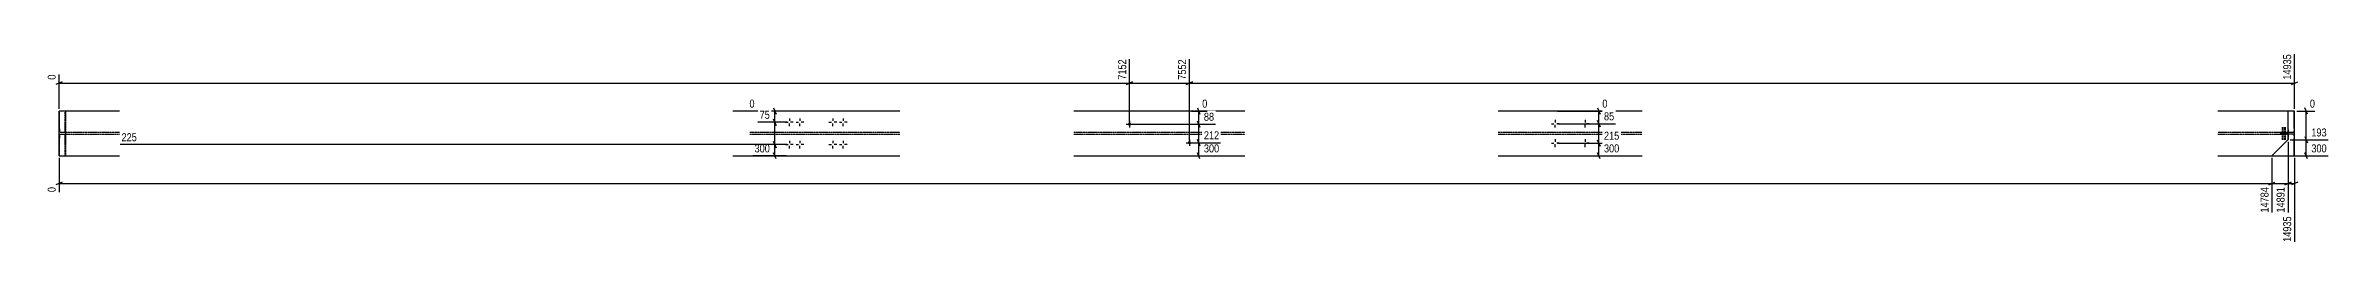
# Model space of a CAD drawing. Header units: millimetres. Extents: x 31 to 40411, y 31 to 1736.
# Drawn here: x 25161 to 40411, y 31 to 1310 of the extents above; entities that cross this region are included whole.
import ezdxf

# ---------------------------------------------------------------- set-up
doc = ezdxf.new("R2010")
doc.units = ezdxf.units.MM
doc.linetypes.add('DXK_LINE_DOT2', pattern=[3.9198, 1.9599, -1.9599])
doc.layers.add('MÅLSÆTNING', color=7, linetype='Continuous')
doc.layers.add('STÅL', color=7, linetype='Continuous')
doc.styles.add('Arial Narrow', font='ARIALN.TTF', dxfattribs={"height": 0.2})

msp = doc.modelspace()

# ---------------------------------------------------------------- hatches: boundary and pattern name
at = {"layer": 'STÅL', "linetype": 'Continuous'}
for points in [[(32413, 830, -1), (32391, 830, -1)], [(32813, 706, -1), (32791, 706, -1)]]:
    msp.add_hatch(color=3, dxfattribs=at).paths.add_polyline_path(points)

# ---------------------------------------------------------------- linework, layer by layer
at = {"layer": 'MÅLSÆTNING', "color": 7, "linetype": 'Continuous'}
for p, q in [((32402, 844), (32402, 1265)), ((32802, 720), (32802, 1265)), ((40186, 932), (40186, 1299)), ((25272, 1113), (25230, 1096)), ((25251, 932), (25251, 1162)), ((25251, 1104), (32402, 1104)), ((32381, 1096), (32423, 1113)), ((32823, 1113), (32781, 1096)), ((32781, 1096), (32823, 1113)), ((32802, 1104), (40186, 1104)), ((40165, 1096), (40207, 1113)), ((30116, 918), (29863, 918)), ((30024, 939), (30041, 897)), ((30033, 843), (30033, 918)), ((35261, 918), (35596, 918)), ((35529, 939), (35546, 897)), ((35538, 833), (35538, 918)), ((40200, 918), (40322, 918)), ((40272, 897), (40255, 939)), ((30041, 822), (30024, 864)), ((30024, 864), (30041, 822)), ((35261, 833), (35650, 833)), ((35261, 833), (35650, 833)), ((35546, 812), (35529, 854)), ((35538, 703), (35538, 833)), ((30116, 693), (25658, 693)), ((30108, 618), (29886, 618)), ((30024, 714), (30041, 672)), ((30041, 597), (30024, 639)), ((30033, 618), (30033, 693)), ((32816, 706), (33011, 706)), ((32816, 618), (33011, 618)), ((32856, 727), (32873, 685)), ((32873, 597), (32856, 639)), ((32865, 618), (32865, 706)), ((35261, 703), (35684, 703)), ((35261, 703), (35684, 703)), ((35261, 618), (35684, 618)), ((35546, 682), (35529, 724)), ((35529, 724), (35546, 682)), ((35546, 597), (35529, 639)), ((35538, 618), (35538, 703)), ((40048, 618), (40410, 618)), ((40142, 712), (40142, 238)), ((40156, 726), (40410, 726)), ((40255, 747), (40272, 705)), ((40272, 597), (40255, 639)), ((40264, 618), (40264, 726)), ((25251, 604), (25251, 375)), ((40186, 604), (40186, 42)), ((25272, 441), (25230, 424)), ((40013, 424), (40055, 441)), ((40034, 432), (40142, 432)), ((40121, 424), (40163, 441)), ((40163, 441), (40121, 424)), ((40142, 432), (40186, 432)), ((40207, 441), (40165, 424))]:
    msp.add_line(p, q, dxfattribs=at)
at = {"layer": 'STÅL', "color": 2, "linetype": 'Continuous'}
for p, q in [((25655, 918), (25251, 918)), ((25251, 618), (25251, 918)), ((30868, 918), (29752, 918)), ((33173, 918), (32031, 918)), ((35828, 918), (34866, 918)), ((40186, 918), (39674, 918)), ((40142, 726), (40142, 918)), ((40144, 802), (40144, 918)), ((40183, 802), (40183, 918)), ((40186, 618), (40186, 918)), ((40145, 791), (40144, 802)), ((40145, 783), (40145, 791)), ((40146, 777), (40145, 783)), ((40148, 775), (40146, 777)), ((40180, 775), (40148, 775)), ((40181, 777), (40180, 775)), ((40182, 783), (40181, 777)), ((40183, 791), (40182, 783)), ((40183, 802), (40183, 791)), ((25251, 618), (25655, 618)), ((29752, 618), (30868, 618)), ((32031, 618), (33173, 618)), ((34866, 618), (35828, 618)), ((39674, 618), (40034, 618)), ((40144, 728), (40034, 618)), ((40034, 618), (40186, 618)), ((40144, 735), (40145, 746)), ((40144, 735), (40144, 728)), ((40145, 754), (40146, 760)), ((40145, 746), (40145, 754)), ((40146, 760), (40148, 762)), ((40180, 762), (40148, 762)), ((40180, 762), (40181, 760)), ((40181, 760), (40182, 754)), ((40182, 754), (40183, 746)), ((40183, 746), (40183, 735)), ((40183, 618), (40183, 735))]:
    msp.add_line(p, q, dxfattribs=at)
at = {"layer": 'STÅL', "color": 7, "linetype": 'DXK_LINE_DOT2'}
for p, q in [((25253, 802), (25253, 918)), ((25292, 802), (25292, 918)), ((25295, 618), (25295, 918)), ((25253, 802), (25254, 791)), ((25254, 791), (25254, 783)), ((25254, 783), (25255, 777)), ((25255, 777), (25257, 775)), ((25655, 775), (25257, 775)), ((25289, 775), (25290, 777)), ((25290, 777), (25291, 783)), ((25291, 783), (25292, 791)), ((25292, 791), (25292, 802)), ((30868, 775), (29752, 775)), ((33173, 775), (32031, 775)), ((35828, 775), (34866, 775)), ((40148, 775), (39674, 775)), ((25254, 746), (25253, 735)), ((25253, 618), (25253, 735)), ((25255, 760), (25254, 754)), ((25254, 754), (25254, 746)), ((25257, 762), (25255, 760)), ((25257, 762), (25655, 762)), ((25290, 760), (25289, 762)), ((25291, 754), (25290, 760)), ((25292, 746), (25291, 754)), ((25292, 735), (25292, 746)), ((25292, 618), (25292, 735)), ((29752, 762), (30868, 762)), ((32031, 762), (33173, 762)), ((34866, 762), (35828, 762)), ((39674, 762), (40148, 762))]:
    msp.add_line(p, q, dxfattribs=at)
at = {"layer": 'STÅL', "color": 3, "linetype": 'Continuous'}
for p, q in [((30104, 843), (30121, 843)), ((30130, 869), (30130, 852)), ((30130, 817), (30130, 835)), ((30156, 843), (30138, 843)), ((30174, 843), (30191, 843)), ((30200, 869), (30200, 852)), ((30200, 817), (30200, 835)), ((30226, 843), (30208, 843)), ((30394, 843), (30411, 843)), ((30420, 869), (30420, 852)), ((30420, 817), (30420, 835)), ((30446, 843), (30428, 843)), ((30464, 843), (30481, 843)), ((30490, 869), (30490, 852)), ((30490, 817), (30490, 835)), ((30516, 843), (30498, 843)), ((32380, 830), (32424, 830)), ((32402, 852), (32402, 808)), ((35221, 833), (35238, 833)), ((35247, 859), (35247, 842)), ((35247, 807), (35247, 825)), ((35273, 833), (35256, 833)), ((35421, 833), (35438, 833)), ((35447, 859), (35447, 842)), ((35447, 807), (35447, 825)), ((35473, 833), (35456, 833)), ((30104, 693), (30121, 693)), ((30130, 719), (30130, 702)), ((30130, 667), (30130, 685)), ((30156, 693), (30138, 693)), ((30174, 693), (30191, 693)), ((30200, 719), (30200, 702)), ((30200, 667), (30200, 685)), ((30226, 693), (30208, 693)), ((30394, 693), (30411, 693)), ((30420, 719), (30420, 702)), ((30420, 667), (30420, 685)), ((30446, 693), (30428, 693)), ((30464, 693), (30481, 693)), ((30490, 719), (30490, 702)), ((30490, 667), (30490, 685)), ((30516, 693), (30498, 693)), ((32780, 706), (32824, 706)), ((32802, 728), (32802, 684)), ((35221, 703), (35238, 703)), ((35247, 729), (35247, 712)), ((35247, 677), (35247, 695)), ((35273, 703), (35256, 703)), ((35421, 703), (35438, 703)), ((35447, 729), (35447, 712)), ((35447, 677), (35447, 695)), ((35473, 703), (35456, 703))]:
    msp.add_line(p, q, dxfattribs=at)
at = {"layer": 'STÅL', "color": 3, "linetype": 'DXK_LINE_DOT2'}
for p, q in [((40091, 775), (40091, 762)), ((40100, 775), (40100, 762)), ((40104, 810), (40104, 725)), ((40109, 775), (40109, 762)), ((40113, 810), (40113, 725)), ((40117, 775), (40117, 762)), ((40122, 810), (40122, 725)), ((40126, 775), (40126, 762)), ((40135, 775), (40135, 762))]:
    msp.add_line(p, q, dxfattribs=at)

# ---------------------------------------------------------------- next in the draw order: wipeouts: each hides what was drawn before it
at = {"color": 0, "linetype": 'Continuous'}
for points in [[(32391, 1276), (32313, 1276), (32313, 1117), (32391, 1117)], [(40175, 1310), (40096, 1310), (40096, 1117), (40175, 1117)], [(25239, 1174), (25161, 1174), (25161, 1117), (25239, 1117)], [(29908, 930), (29908, 1008), (29852, 1008), (29852, 930)], [(35607, 930), (35607, 1008), (35550, 1008), (35550, 930)], [(29864, 705), (29864, 783), (25657, 783), (25657, 705)], [(33012, 718), (33012, 796), (32887, 796), (32887, 718)], [(40411, 737), (40411, 815), (40287, 815), (40287, 737)], [(40175, 224), (40096, 224), (40096, 31), (40175, 31)]]:
    msp.add_wipeout(points, dxfattribs=at).dxf.layer = 'MÅLSÆTNING'

# ---------------------------------------------------------------- next in the draw order: linework, layer by layer
at = {"layer": 'MÅLSÆTNING', "color": 7, "linetype": 'Continuous'}
for p, q in [((32402, 844), (32402, 1265)), ((32423, 1113), (32381, 1096)), ((32402, 1104), (32802, 1104)), ((30116, 843), (29920, 843)), ((30116, 843), (29920, 843)), ((32416, 830), (32977, 830)), ((32856, 851), (32873, 809)), ((35529, 854), (35546, 812)), ((40142, 712), (40142, 238)), ((40034, 604), (40034, 238))]:
    msp.add_line(p, q, dxfattribs=at)

# ---------------------------------------------------------------- next in the draw order: texts
at = {"layer": 'MÅLSÆTNING', "color": 3, "linetype": 'Continuous', "style": 'Arial Narrow'}
for s, p in [('7152', (32380, 1128)), ('14935', (40163, 1128)), ('0', (25228, 1128)), ('14935', (40163, 42))]:
    msp.add_text(s, height=53.4, rotation=90.0002, dxfattribs=at).set_placement(p)
for s, p in [('0', (29863, 941)), ('0', (35561, 941)), ('225', (25668, 716))]:
    msp.add_text(s, height=53.4, dxfattribs=at).set_placement(p)

# ---------------------------------------------------------------- next in the draw order: wipeouts: each hides what was drawn before it
at = {"color": 0, "linetype": 'Continuous'}
for points in [[(30010, 630), (30010, 708), (29885, 708), (29885, 630)], [(33012, 630), (33012, 708), (32887, 708), (32887, 630)], [(40411, 630), (40411, 708), (40287, 708), (40287, 630)]]:
    msp.add_wipeout(points, dxfattribs=at).dxf.layer = 'MÅLSÆTNING'

# ---------------------------------------------------------------- next in the draw order: linework, layer by layer
at = {"layer": 'MÅLSÆTNING', "color": 7, "linetype": 'Continuous'}
for p, q in [((40264, 726), (40264, 918)), ((30033, 693), (30033, 843)), ((32865, 706), (32865, 830)), ((30116, 693), (25658, 693)), ((30041, 672), (30024, 714)), ((32816, 706), (33011, 706)), ((32873, 685), (32856, 727)), ((40156, 726), (40410, 726)), ((40255, 747), (40272, 705))]:
    msp.add_line(p, q, dxfattribs=at)

# ---------------------------------------------------------------- next in the draw order: texts
at = {"layer": 'MÅLSÆTNING', "color": 3, "linetype": 'Continuous', "style": 'Arial Narrow'}
for s, p in [('212', (32899, 729)), ('193', (40298, 748)), ('300', (29897, 641)), ('300', (32899, 641)), ('300', (40298, 641))]:
    msp.add_text(s, height=53.4, dxfattribs=at).set_placement(p)

# ---------------------------------------------------------------- next in the draw order: wipeouts: each hides what was drawn before it
at = {"color": 0, "linetype": 'Continuous'}
for points in [[(35651, 845), (35651, 923), (35560, 923), (35560, 845)], [(40130, 420), (40052, 420), (40052, 227), (40130, 227)]]:
    msp.add_wipeout(points, dxfattribs=at).dxf.layer = 'MÅLSÆTNING'

# ---------------------------------------------------------------- next in the draw order: linework, layer by layer
at = {"layer": 'MÅLSÆTNING', "color": 7, "linetype": 'Continuous'}
for p, q in [((40034, 604), (40034, 238)), ((25251, 432), (40034, 432)), ((40013, 424), (40055, 441))]:
    msp.add_line(p, q, dxfattribs=at)

# ---------------------------------------------------------------- next in the draw order: texts
at = {"layer": 'MÅLSÆTNING', "color": 3, "linetype": 'Continuous', "style": 'Arial Narrow'}
msp.add_text('85', height=53.4, dxfattribs=at).set_placement((35572, 856))
msp.add_text('14891', height=53.4, rotation=90.0002, dxfattribs=at).set_placement((40119, 238))

# ---------------------------------------------------------------- next in the draw order: wipeouts: each hides what was drawn before it
at = {"color": 0, "linetype": 'Continuous'}
for points in [[(30010, 855), (30010, 933), (29919, 933), (29919, 855)], [(32978, 842), (32978, 920), (32887, 920), (32887, 842)], [(40333, 930), (40333, 1008), (40276, 1008), (40276, 930)]]:
    msp.add_wipeout(points, dxfattribs=at).dxf.layer = 'MÅLSÆTNING'

# ---------------------------------------------------------------- next in the draw order: linework, layer by layer
at = {"layer": 'MÅLSÆTNING', "color": 7, "linetype": 'Continuous'}
for p, q in [((32816, 918), (32922, 918)), ((32856, 939), (32873, 897)), ((32865, 830), (32865, 918)), ((32416, 830), (32977, 830)), ((32873, 809), (32856, 851))]:
    msp.add_line(p, q, dxfattribs=at)

# ---------------------------------------------------------------- next in the draw order: texts
at = {"layer": 'MÅLSÆTNING', "color": 3, "linetype": 'Continuous', "style": 'Arial Narrow'}
for s, p in [('75', (29931, 866)), ('0', (40288, 941)), ('88', (32899, 853))]:
    msp.add_text(s, height=53.4, dxfattribs=at).set_placement(p)

# ---------------------------------------------------------------- next in the draw order: wipeouts: each hides what was drawn before it
at = {"color": 0, "linetype": 'Continuous'}
for points in [[(35685, 715), (35685, 793), (35560, 793), (35560, 715)], [(25239, 420), (25161, 420), (25161, 363), (25239, 363)], [(40023, 420), (39945, 420), (39945, 227), (40023, 227)]]:
    msp.add_wipeout(points, dxfattribs=at).dxf.layer = 'MÅLSÆTNING'

# ---------------------------------------------------------------- next in the draw order: texts
at = {"layer": 'MÅLSÆTNING', "color": 3, "linetype": 'Continuous', "style": 'Arial Narrow'}
for s, p in [('0', (25228, 375)), ('14784', (40012, 238))]:
    msp.add_text(s, height=53.4, rotation=90.0002, dxfattribs=at).set_placement(p)

# ---------------------------------------------------------------- next in the draw order: wipeouts: each hides what was drawn before it
at = {"color": 0, "linetype": 'Continuous'}
for points in [[(32934, 930), (32934, 1008), (32877, 1008), (32877, 930)], [(35685, 630), (35685, 708), (35560, 708), (35560, 630)]]:
    msp.add_wipeout(points, dxfattribs=at).dxf.layer = 'MÅLSÆTNING'

# ---------------------------------------------------------------- next in the draw order: linework, layer by layer
at = {"layer": 'MÅLSÆTNING', "color": 7, "linetype": 'Continuous'}
msp.add_line((32802, 720), (32802, 1265), dxfattribs=at)

# ---------------------------------------------------------------- next in the draw order: texts
at = {"layer": 'MÅLSÆTNING', "color": 3, "linetype": 'Continuous', "style": 'Arial Narrow'}
for s, p in [('0', (32888, 941)), ('215', (35572, 726)), ('300', (35572, 641))]:
    msp.add_text(s, height=53.4, dxfattribs=at).set_placement(p)

# ---------------------------------------------------------------- next in the draw order: wipeouts: each hides what was drawn before it
at = {"color": 0, "linetype": 'Continuous'}
msp.add_wipeout([(32791, 1276), (32713, 1276), (32713, 1117), (32791, 1117)], dxfattribs=at).dxf.layer = 'MÅLSÆTNING'

# ---------------------------------------------------------------- next in the draw order: texts
at = {"layer": 'MÅLSÆTNING', "color": 3, "linetype": 'Continuous', "style": 'Arial Narrow'}
msp.add_text('7552', height=53.4, rotation=90.0002, dxfattribs=at).set_placement((32780, 1128))

doc.saveas('drawing.dxf')
